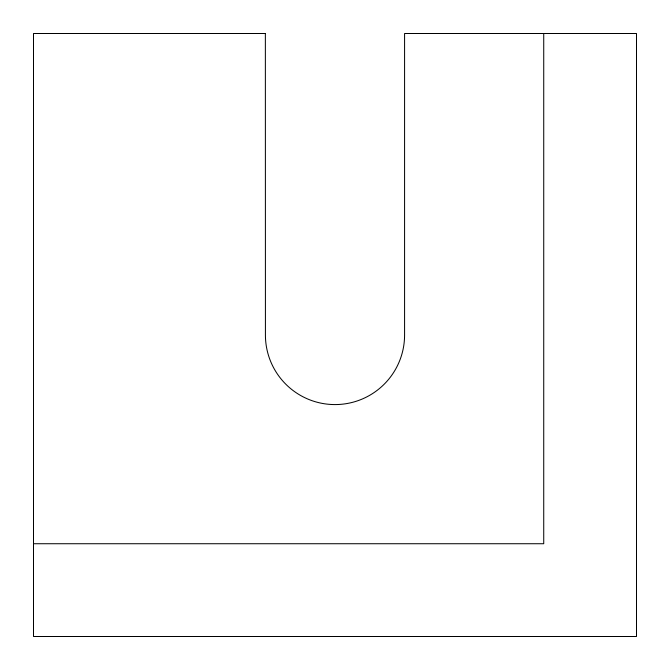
<?xml version="1.0" encoding="UTF-8"?>
<svg xmlns="http://www.w3.org/2000/svg" width="670" height="670" viewBox="0 0 670 670"><rect width="100%" height="100%" fill="white"/><g stroke="black" fill="none" stroke-linecap="round" stroke-linejoin="round"><path stroke-width="1" d="M33.5 543.73L543.73 543.73L543.73 33.5M265.362 33.5L33.5 33.5L33.5 636.5L636.5 636.5L636.5 33.5L404.579 33.5L404.579 335A69.579 69.579 0 0 1 335 404.579A69.579 69.579 0 0 1 265.421 335L265.362 33.5"/></g></svg>
